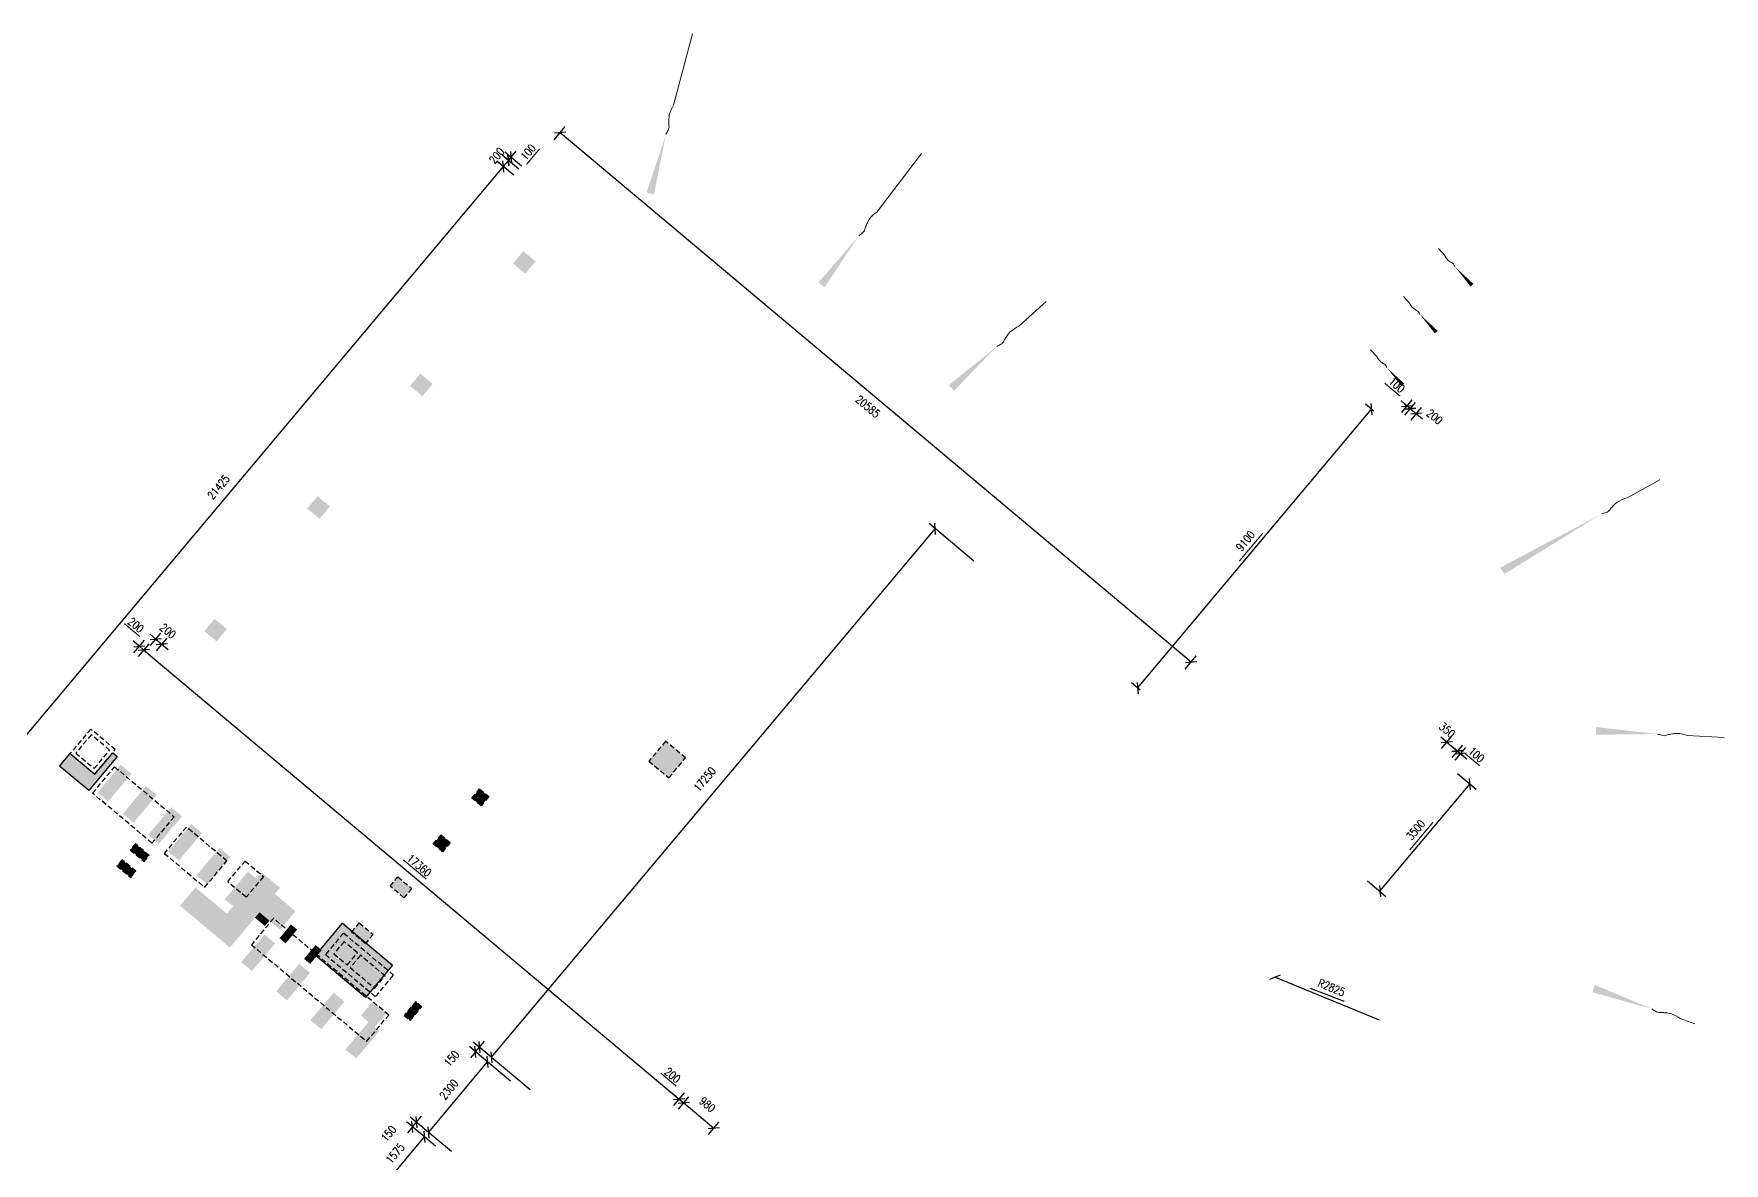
# Model space of a CAD drawing. Header units: millimetres. Extents: x 833220848 to 834439174, y 817676276 to 818025844.
# Drawn here: x 834222681 to 834264922, y 817690634 to 817718868 of the extents above; entities that cross this region are included whole.
import ezdxf

# ---------------------------------------------------------------- set-up
doc = ezdxf.new("R2010")
doc.units = ezdxf.units.MM
doc.header["$LTSCALE"] = 1000
doc.header["$MEASUREMENT"] = 0
doc.linetypes.add('HIDDEN2', pattern=[0.1875, 0.125, -0.0625])
doc.layers.add('01_Base_Plan', color=5, linetype='Continuous', lineweight=5)
doc.layers.add('VPA031_Dimension RF', color=6, linetype='Continuous', lineweight=13)
for name, color, linetype in [('3B52X-MAGP-P-L000$0$VPA240_road curb', 1, 'Continuous'), ('3B52X_GBP_amendmentC', 150, 'Continuous'), ('_BD Amendment C Changes', 10, 'Continuous'), ('MGD064_C051', 51, 'Continuous'), ('MGD064_C200', 200, 'Continuous'), ('VPA064_C103', 103, 'HIDDEN2')]:
    doc.layers.add(name, color=color, linetype=linetype)
doc.styles.add('RLP-SIMPLEX', font='SIMPLEX.shx', dxfattribs={"width": 0.8})
doc.dimstyles.new('VP-SIMPLEX_D200', dxfattribs={"dimscale": 200, "dimtxt": 1, "dimasz": 1, "dimexe": 1, "dimexo": 1, "dimgap": 1, "dimtad": 1, "dimdec": 1, "dimdsep": 46, "dimtxsty": 'RLP-SIMPLEX', "dimblk": 'OBLIQUE', "dimcen": 1, "dimclrd": 1, "dimclre": 1, "dimclrt": 256, "dimadec": 1, "dimazin": 2, "dimtfac": 1, "dimtdec": 1, "dimtix": 1, "dimtmove": 2, "dimatfit": 1, "dimfxl": 0, "dimtolj": 1, "dimtzin": 0, "dimarcsym": 0})

# ---------------------------------------------------------------- blocks, each defined once
blk = doc.blocks.new('_Oblique')
at = {"color": 0, "linetype": 'ByBlock', "lineweight": -2}
blk.add_line((-0.5, -0.5), (0.5, 0.5), dxfattribs=at)
blk = doc.blocks.new('*D112')
at = {"layer": 'VPA031_Dimension RF', "color": 1, "lineweight": -2}
for p, q in [((834234413, 817715552), (834220641, 817699139)), ((834234676, 817715331), (834234260, 817715680)), ((834220904, 817698918), (834220488, 817699268))]:
    blk.add_line(p, q, dxfattribs=at)
at = {"layer": 'VPA031_Dimension RF', "color": 1, "lineweight": -2, "xscale": 200, "yscale": 200, "zscale": 200}
for p, rotation in [((834234413, 817715552), 50.00000000170438), ((834220641, 817699139), 230.0000000017044)]:
    blk.add_blockref('_Oblique', p, dxfattribs=dict(at, rotation=rotation))
at = {"layer": 'VPA031_Dimension RF', "color": 6, "insert": (834227297, 817707538), "char_height": 200, "attachment_point": 5, "rotation": 50, "style": 'RLP-SIMPLEX'}
blk.add_mtext('\\A1;21425', dxfattribs=at)
blk = doc.blocks.new('*D113')
at = {"layer": 'VPA031_Dimension RF', "color": 1, "lineweight": -2}
for p, q in [((834234676, 817715331), (834234260, 817715680)), ((834234413, 817715552), (834234284, 817715399)), ((834234804, 817715484), (834234388, 817715833)), ((834234541, 817715705), (834234413, 817715552)), ((834234541, 817715705), (834234670, 817715858))]:
    blk.add_line(p, q, dxfattribs=at)
at = {"layer": 'VPA031_Dimension RF', "color": 1, "lineweight": -2, "xscale": 200, "yscale": 200, "zscale": 200}
for p, rotation in [((834234413, 817715552), 50.00000000646502), ((834234541, 817715705), 230.000000006465)]:
    blk.add_blockref('_Oblique', p, dxfattribs=dict(at, rotation=rotation))
at = {"layer": 'VPA031_Dimension RF', "color": 6, "insert": (834234247, 817715821), "char_height": 200, "attachment_point": 5, "rotation": 50, "style": 'RLP-SIMPLEX'}
blk.add_mtext('\\A1;200', dxfattribs=at)
blk = doc.blocks.new('*D114')
at = {"layer": 'VPA031_Dimension RF', "color": 1, "lineweight": -2}
for p, q in [((834234606, 817715782), (834234734, 817715935)), ((834234804, 817715484), (834234388, 817715833)), ((834234541, 817715705), (834234413, 817715552)), ((834234869, 817715561), (834234452, 817715910)), ((834234606, 817715782), (834234541, 817715705))]:
    blk.add_line(p, q, dxfattribs=at)
at = {"layer": 'VPA031_Dimension RF', "color": 1, "lineweight": -2, "xscale": 200, "yscale": 200, "zscale": 200}
for p, rotation in [((834234606, 817715782), 230.0000000247964), ((834234541, 817715705), 50.00000002479636)]:
    blk.add_blockref('_Oblique', p, dxfattribs=dict(at, rotation=rotation))
at = {"layer": 'VPA031_Dimension RF', "color": 6, "insert": (834235033, 817715910), "char_height": 200, "attachment_point": 5, "rotation": 50, "style": 'RLP-SIMPLEX'}
blk.add_mtext('\\A1;100', dxfattribs=at)
blk = doc.blocks.new('*D132')
at = {"layer": 'VPA031_Dimension RF', "color": 1, "lineweight": -2}
for p, q in [((834231434, 817690083), (834232446, 817691290)), ((834232716, 817691063), (834232293, 817691418)), ((834231704, 817689857), (834231281, 817690212))]:
    blk.add_line(p, q, dxfattribs=at)
at = {"layer": 'VPA031_Dimension RF', "color": 1, "lineweight": -2, "xscale": 200, "yscale": 200, "zscale": 200}
for p, rotation in [((834232446, 817691290), 50.00000045153697), ((834231434, 817690083), 230.000000451537)]:
    blk.add_blockref('_Oblique', p, dxfattribs=dict(at, rotation=rotation))
at = {"layer": 'VPA031_Dimension RF', "color": 6, "insert": (834231710, 817690879), "char_height": 200, "attachment_point": 5, "rotation": 50, "style": 'RLP-SIMPLEX'}
blk.add_mtext('\\A1;1575', dxfattribs=at)
blk = doc.blocks.new('*D133')
at = {"layer": 'VPA031_Dimension RF', "color": 1, "lineweight": -2}
for p, q in [((834232543, 817691404), (834234021, 817693166)), ((834234595, 817692685), (834233868, 817693295)), ((834233116, 817690923), (834232389, 817691533))]:
    blk.add_line(p, q, dxfattribs=at)
at = {"layer": 'VPA031_Dimension RF', "color": 1, "lineweight": -2, "xscale": 200, "yscale": 200, "zscale": 200}
for p, rotation in [((834234021, 817693166), 50.00000012837699), ((834232543, 817691404), 230.000000128377)]:
    blk.add_blockref('_Oblique', p, dxfattribs=dict(at, rotation=rotation))
at = {"layer": 'VPA031_Dimension RF', "color": 6, "insert": (834233052, 817692478), "char_height": 200, "attachment_point": 5, "rotation": 50, "style": 'RLP-SIMPLEX'}
blk.add_mtext('\\A1;2300', dxfattribs=at)
blk = doc.blocks.new('*D194')
at = {"layer": 'VPA031_Dimension RF', "color": 1, "lineweight": -2}
for p, q in [((834225299, 817703300), (834225562, 817703613)), ((834225433, 817703460), (834238808, 817692237)), ((834238674, 817692077), (834238937, 817692390))]:
    blk.add_line(p, q, dxfattribs=at)
at = {"layer": 'VPA031_Dimension RF', "color": 1, "lineweight": -2, "xscale": 200, "yscale": 200, "zscale": 200}
for p, rotation in [((834225433, 817703460), 139.9999919208036), ((834238808, 817692237), 319.9999919208036)]:
    blk.add_blockref('_Oblique', p, dxfattribs=dict(at, rotation=rotation))
at = {"layer": 'VPA031_Dimension RF', "color": 6, "insert": (834232313, 817698078), "char_height": 200, "attachment_point": 5, "rotation": 320, "style": 'RLP-SIMPLEX'}
blk.add_mtext('\\A1;17360', dxfattribs=at)
blk = doc.blocks.new('*D195')
at = {"layer": 'VPA031_Dimension RF', "color": 1, "lineweight": -2}
for p, q in [((834238808, 817692237), (834238655, 817692366)), ((834238674, 817692077), (834238937, 817692390)), ((834238789, 817691981), (834239052, 817692294)), ((834238808, 817692237), (834238923, 817692141)), ((834238923, 817692141), (834239076, 817692012))]:
    blk.add_line(p, q, dxfattribs=at)
at = {"layer": 'VPA031_Dimension RF', "color": 1, "lineweight": -2, "xscale": 200, "yscale": 200, "zscale": 200}
for p, rotation in [((834238808, 817692237), 319.9990598869413), ((834238923, 817692141), 139.9990598869413)]:
    blk.add_blockref('_Oblique', p, dxfattribs=dict(at, rotation=rotation))
at = {"layer": 'VPA031_Dimension RF', "color": 6, "insert": (834238641, 817692834), "char_height": 200, "attachment_point": 5, "rotation": 319.9991, "style": 'RLP-SIMPLEX'}
blk.add_mtext('\\A1;200', dxfattribs=at)
blk = doc.blocks.new('*D196')
at = {"layer": 'VPA031_Dimension RF', "color": 1, "lineweight": -2}
for p, q in [((834238789, 817691981), (834239052, 817692294)), ((834238923, 817692141), (834239674, 817691511)), ((834239540, 817691351), (834239802, 817691664))]:
    blk.add_line(p, q, dxfattribs=at)
at = {"layer": 'VPA031_Dimension RF', "color": 1, "lineweight": -2, "xscale": 200, "yscale": 200, "zscale": 200}
for p, rotation in [((834238923, 817692141), 139.9998561342766), ((834239674, 817691511), 319.9998561342766)]:
    blk.add_blockref('_Oblique', p, dxfattribs=dict(at, rotation=rotation))
at = {"layer": 'VPA031_Dimension RF', "color": 6, "insert": (834239513, 817692102), "char_height": 200, "attachment_point": 5, "rotation": 319.9999, "style": 'RLP-SIMPLEX'}
blk.add_mtext('\\A1;980', dxfattribs=at)
blk = doc.blocks.new('*D197')
at = {"layer": 'VPA031_Dimension RF', "color": 1, "lineweight": -2}
for p, q in [((834234117, 817693281), (834245205, 817706496)), ((834246174, 817705683), (834245052, 817706624)), ((834235086, 817692468), (834233964, 817693410))]:
    blk.add_line(p, q, dxfattribs=at)
at = {"layer": 'VPA031_Dimension RF', "color": 1, "lineweight": -2, "xscale": 200, "yscale": 200, "zscale": 200}
for p, rotation in [((834245205, 817706496), 49.99999999655325), ((834234117, 817693281), 229.9999999965532)]:
    blk.add_blockref('_Oblique', p, dxfattribs=dict(at, rotation=rotation))
at = {"layer": 'VPA031_Dimension RF', "color": 6, "insert": (834239445, 817700233), "char_height": 200, "attachment_point": 5, "rotation": 50, "style": 'RLP-SIMPLEX'}
blk.add_mtext('\\A1;17250', dxfattribs=at)
blk = doc.blocks.new('*D228')
at = {"layer": 'VPA031_Dimension RF', "color": 1, "lineweight": -2}
for p, q in [((834225729, 817703735), (834225576, 817703864)), ((834225595, 817703576), (834225858, 817703888)), ((834225729, 817703735), (834225882, 817703607)), ((834225748, 817703447), (834226011, 817703760)), ((834225882, 817703607), (834226036, 817703478))]:
    blk.add_line(p, q, dxfattribs=at)
at = {"layer": 'VPA031_Dimension RF', "color": 1, "lineweight": -2, "xscale": 200, "yscale": 200, "zscale": 200}
for p, rotation in [((834225729, 817703735), 319.9992949477232), ((834225882, 817703607), 139.9992949477232)]:
    blk.add_blockref('_Oblique', p, dxfattribs=dict(at, rotation=rotation))
at = {"layer": 'VPA031_Dimension RF', "color": 6, "insert": (834226031, 817703939), "char_height": 200, "attachment_point": 5, "rotation": 319.9993, "style": 'RLP-SIMPLEX'}
blk.add_mtext('\\A1;200', dxfattribs=at)
blk = doc.blocks.new('*D229')
at = {"layer": 'VPA031_Dimension RF', "color": 1, "lineweight": -2}
for p, q in [((834225318, 817703557), (834225165, 817703685)), ((834225184, 817703397), (834225447, 817703710)), ((834225299, 817703301), (834225562, 817703614)), ((834225318, 817703557), (834225433, 817703460)), ((834225433, 817703460), (834225587, 817703332))]:
    blk.add_line(p, q, dxfattribs=at)
at = {"layer": 'VPA031_Dimension RF', "color": 1, "lineweight": -2, "xscale": 200, "yscale": 200, "zscale": 200}
for p, rotation in [((834225318, 817703557), 319.9990598838507), ((834225433, 817703460), 139.9990598838507)]:
    blk.add_blockref('_Oblique', p, dxfattribs=dict(at, rotation=rotation))
at = {"layer": 'VPA031_Dimension RF', "color": 6, "insert": (834225231, 817704087), "char_height": 200, "attachment_point": 5, "rotation": 319.9991, "style": 'RLP-SIMPLEX'}
blk.add_mtext('\\A1;200', dxfattribs=at)
blk = doc.blocks.new('*D232')
at = {"layer": 'VPA031_Dimension RF', "color": 1, "lineweight": -2}
for p, q in [((834257992, 817701160), (834257838, 817701288)), ((834257858, 817701000), (834258120, 817701313)), ((834257992, 817701160), (834258260, 817700935)), ((834258126, 817700775), (834258388, 817701088)), ((834258260, 817700935), (834258413, 817700806))]:
    blk.add_line(p, q, dxfattribs=at)
at = {"layer": 'VPA031_Dimension RF', "color": 1, "lineweight": -2, "xscale": 200, "yscale": 200, "zscale": 200}
for p, rotation in [((834257992, 817701160), 319.9999832424476), ((834258260, 817700935), 139.9999832424476)]:
    blk.add_blockref('_Oblique', p, dxfattribs=dict(at, rotation=rotation))
at = {"layer": 'VPA031_Dimension RF', "color": 6, "insert": (834258000, 817701462), "char_height": 200, "attachment_point": 5, "rotation": 320, "style": 'RLP-SIMPLEX'}
blk.add_mtext('\\A1;350', dxfattribs=at)
blk = doc.blocks.new('*D233')
at = {"layer": 'VPA031_Dimension RF', "color": 1, "lineweight": -2}
for p, q in [((834258260, 817700935), (834258106, 817701063)), ((834258126, 817700775), (834258388, 817701088)), ((834258202, 817700711), (834258465, 817701024)), ((834258336, 817700870), (834258260, 817700935)), ((834258336, 817700870), (834258489, 817700742))]:
    blk.add_line(p, q, dxfattribs=at)
at = {"layer": 'VPA031_Dimension RF', "color": 1, "lineweight": -2, "xscale": 200, "yscale": 200, "zscale": 200}
for p, rotation in [((834258260, 817700935), 319.9999633003711), ((834258336, 817700870), 139.9999633003711)]:
    blk.add_blockref('_Oblique', p, dxfattribs=dict(at, rotation=rotation))
at = {"layer": 'VPA031_Dimension RF', "color": 6, "insert": (834258732, 817700845), "char_height": 200, "attachment_point": 5, "rotation": 320, "style": 'RLP-SIMPLEX'}
blk.add_mtext('\\A1;100', dxfattribs=at)
blk = doc.blocks.new('*D234')
at = {"layer": 'VPA031_Dimension RF', "color": 1, "lineweight": -2}
for p, q in [((834257078, 817709498), (834256924, 817709626)), ((834256944, 817709338), (834257206, 817709651)), ((834257078, 817709498), (834257231, 817709369)), ((834257097, 817709210), (834257359, 817709523)), ((834257231, 817709369), (834257384, 817709241))]:
    blk.add_line(p, q, dxfattribs=at)
at = {"layer": 'VPA031_Dimension RF', "color": 1, "lineweight": -2, "xscale": 200, "yscale": 200, "zscale": 200}
for p, rotation in [((834257078, 817709498), 319.9999697741575), ((834257231, 817709369), 139.9999697741575)]:
    blk.add_blockref('_Oblique', p, dxfattribs=dict(at, rotation=rotation))
at = {"layer": 'VPA031_Dimension RF', "color": 6, "insert": (834257686, 817709295), "char_height": 200, "attachment_point": 5, "rotation": 320, "style": 'RLP-SIMPLEX'}
blk.add_mtext('\\A1;200', dxfattribs=at)
blk = doc.blocks.new('*D235')
at = {"layer": 'VPA031_Dimension RF', "color": 1, "lineweight": -2}
for p, q in [((834257001, 817709562), (834256848, 817709691)), ((834256867, 817709403), (834257129, 817709715)), ((834256944, 817709338), (834257206, 817709651)), ((834257077, 817709498), (834257001, 817709562)), ((834257077, 817709498), (834257231, 817709369))]:
    blk.add_line(p, q, dxfattribs=at)
at = {"layer": 'VPA031_Dimension RF', "color": 1, "lineweight": -2, "xscale": 200, "yscale": 200, "zscale": 200}
for p, rotation in [((834257001, 817709562), 319.9999633073025), ((834257077, 817709498), 139.9999633073025)]:
    blk.add_blockref('_Oblique', p, dxfattribs=dict(at, rotation=rotation))
at = {"layer": 'VPA031_Dimension RF', "color": 6, "insert": (834256741, 817710087), "char_height": 200, "attachment_point": 5, "rotation": 320, "style": 'RLP-SIMPLEX'}
blk.add_mtext('\\A1;100', dxfattribs=at)
blk = doc.blocks.new('*D236')
at = {"layer": 'VPA031_Dimension RF', "color": 1, "lineweight": -2}
for p, q in [((834256167, 817709438), (834255959, 817709612)), ((834250263, 817702513), (834256112, 817709484)), ((834250325, 817702461), (834250110, 817702641))]:
    blk.add_line(p, q, dxfattribs=at)
at = {"layer": 'VPA031_Dimension RF', "color": 1, "lineweight": -2, "xscale": 200, "yscale": 200, "zscale": 200}
for p, rotation in [((834256112, 817709484), 50.00000000683747), ((834250263, 817702513), 230.0000000068375)]:
    blk.add_blockref('_Oblique', p, dxfattribs=dict(at, rotation=rotation))
at = {"layer": 'VPA031_Dimension RF', "color": 6, "insert": (834252958, 817706191), "char_height": 200, "attachment_point": 5, "rotation": 50, "style": 'RLP-SIMPLEX'}
blk.add_mtext('\\A1;9100', dxfattribs=at)
blk = doc.blocks.new('*D237')
at = {"layer": 'VPA031_Dimension RF', "color": 1, "lineweight": -2}
for p, q in [((834258259, 817700373), (834258721, 817699985)), ((834256318, 817697432), (834258568, 817700113)), ((834256009, 817697692), (834256471, 817697304))]:
    blk.add_line(p, q, dxfattribs=at)
at = {"layer": 'VPA031_Dimension RF', "color": 1, "lineweight": -2, "xscale": 200, "yscale": 200, "zscale": 200}
for p, rotation in [((834258568, 817700113), 50.00000000683747), ((834256318, 817697432), 230.0000000068375)]:
    blk.add_blockref('_Oblique', p, dxfattribs=dict(at, rotation=rotation))
at = {"layer": 'VPA031_Dimension RF', "color": 6, "insert": (834257213, 817698966), "char_height": 200, "attachment_point": 5, "rotation": 50, "style": 'RLP-SIMPLEX'}
blk.add_mtext('\\A1;3500', dxfattribs=at)
blk = doc.blocks.new('*D243')
at = {"layer": 'VPA031_Dimension RF', "color": 1, "lineweight": -2}
for p, q in [((834235682, 817716218), (834235960, 817716550)), ((834235831, 817716397), (834251602, 817703164)), ((834251452, 817702985), (834251731, 817703317))]:
    blk.add_line(p, q, dxfattribs=at)
at = {"layer": 'VPA031_Dimension RF', "color": 1, "lineweight": -2, "xscale": 200, "yscale": 200, "zscale": 200}
for p, rotation in [((834235831, 817716397), 140.0000000068375), ((834251602, 817703164), 320.0000000068375)]:
    blk.add_blockref('_Oblique', p, dxfattribs=dict(at, rotation=rotation))
at = {"layer": 'VPA031_Dimension RF', "color": 6, "insert": (834243524, 817709551), "char_height": 200, "attachment_point": 5, "rotation": 320, "style": 'RLP-SIMPLEX'}
blk.add_mtext('\\A1;20585', dxfattribs=at)
blk = doc.blocks.new('*D293')
at = {"layer": 'VPA031_Dimension RF', "color": 1, "lineweight": -2}
blk.add_line((834256305, 817694214), (834253692, 817695281), dxfattribs=at)
at = {"layer": 'VPA031_Dimension RF', "color": 1, "lineweight": -2, "xscale": 200, "yscale": 200, "zscale": 200, "rotation": 157.7895395633886}
blk.add_blockref('_Oblique', (834253692, 817695281), dxfattribs=at)
at = {"layer": 'VPA031_Dimension RF', "color": 6, "insert": (834255112, 817695025), "char_height": 200, "attachment_point": 5, "rotation": 337.7895, "style": 'RLP-SIMPLEX'}
blk.add_mtext('\\A1;R2825', dxfattribs=at)
blk = doc.blocks.new('*D299')
at = {"layer": 'VPA031_Dimension RF', "color": 1, "lineweight": -2}
for p, q in [((834233878, 817693286), (834233565, 817693549)), ((834233974, 817693401), (834233661, 817693664)), ((834233718, 817693421), (834233815, 817693535)), ((834233815, 817693535), (834233943, 817693689)), ((834233718, 817693421), (834233590, 817693267))]:
    blk.add_line(p, q, dxfattribs=at)
at = {"layer": 'VPA031_Dimension RF', "color": 1, "lineweight": -2, "xscale": 200, "yscale": 200, "zscale": 200}
for p, rotation in [((834233718, 817693421), 49.9990598869413), ((834233815, 817693535), 229.9990598869413)]:
    blk.add_blockref('_Oblique', p, dxfattribs=dict(at, rotation=rotation))
at = {"layer": 'VPA031_Dimension RF', "color": 6, "insert": (834233121, 817693253), "char_height": 200, "attachment_point": 5, "rotation": 49.9991, "style": 'RLP-SIMPLEX'}
blk.add_mtext('\\A1;150', dxfattribs=at)
blk = doc.blocks.new('*D300')
at = {"layer": 'VPA031_Dimension RF', "color": 1, "lineweight": -2}
for p, q in [((834232303, 817691410), (834231990, 817691672)), ((834232143, 817691544), (834232015, 817691391)), ((834232399, 817691525), (834232086, 817691787)), ((834232143, 817691544), (834232240, 817691659)), ((834232240, 817691659), (834232368, 817691812))]:
    blk.add_line(p, q, dxfattribs=at)
at = {"layer": 'VPA031_Dimension RF', "color": 1, "lineweight": -2, "xscale": 200, "yscale": 200, "zscale": 200}
for p, rotation in [((834232143, 817691544), 49.9990598869413), ((834232240, 817691659), 229.9990598869413)]:
    blk.add_blockref('_Oblique', p, dxfattribs=dict(at, rotation=rotation))
at = {"layer": 'VPA031_Dimension RF', "color": 6, "insert": (834231546, 817691377), "char_height": 200, "attachment_point": 5, "rotation": 49.9991, "style": 'RLP-SIMPLEX'}
blk.add_mtext('\\A1;150', dxfattribs=at)

msp = doc.modelspace()

# ---------------------------------------------------------------- hatches: boundary and pattern name
at = {"layer": 'MGD064_C051'}
msp.add_hatch(color=256, dxfattribs=at).paths.add_polyline_path([(834230395.54, 817696632.74), (834229720.61, 817695828.4), (834230973.09, 817694777.44), (834231648.02, 817695581.78)])
at = {"layer": 'MGD064_C200', "ltscale": 500}
h = msp.add_hatch(color=256, dxfattribs=at)
h.dxf.hatch_style = 1
h.paths.add_polyline_path([(834223590.01, 817700874.68), (834223326.47, 817700560.6), (834224054.21, 817699949.95), (834224767.7, 817700800.26), (834224652.8, 817700896.68), (834224202.85, 817700360.45)])
h = msp.add_hatch(color=256, dxfattribs=at)
h.dxf.hatch_style = 1
h.paths.add_polyline_path([(834228705.3, 817697365.68), (834228833.86, 817697518.89), (834228374.24, 817697904.56), (834227506.47, 817696870.4), (834226721.28, 817697529.26), (834226335.6, 817697069.63), (834227580.43, 817696025.1), (834228319.63, 817696906.05), (834228836.71, 817696472.17), (834229222.38, 817696931.8)])
at = {"layer": 'VPA064_C103'}
h = msp.add_hatch(color=256, dxfattribs=at)
h.dxf.hatch_style = 1
h.paths.add_polyline_path([(834234912.99, 817713434.93), (834235219.41, 817713177.81), (834234962.28, 817712871.4), (834234655.87, 817713128.52)])
h = msp.add_hatch(color=256, dxfattribs=at)
h.dxf.hatch_style = 1
h.paths.add_polyline_path([(834232341.76, 817710370.83), (834232648.17, 817710113.7), (834232391.05, 817709807.29), (834232084.64, 817710064.41)])
h = msp.add_hatch(color=256, dxfattribs=at)
h.dxf.hatch_style = 1
h.paths.add_polyline_path([(834229770.54, 817707306.73), (834230076.95, 817707049.6), (834229819.82, 817706743.19), (834229513.41, 817707000.32)])
h = msp.add_hatch(color=256, dxfattribs=at)
h.dxf.hatch_style = 1
h.paths.add_polyline_path([(834227199.3, 817704242.62), (834227505.71, 817703985.5), (834227248.59, 817703679.09), (834226942.18, 817703936.21)])
h = msp.add_hatch(color=256, dxfattribs=at)
h.dxf.hatch_style = 1
h.paths.add_polyline_path([(834238469.03, 817701182.69), (834238051.21, 817700684.76), (834238549.14, 817700266.95), (834238966.96, 817700764.88)])
h = msp.add_hatch(color=256, dxfattribs=at)
h.dxf.hatch_style = 1
h.paths.add_polyline_path([(834224852.72, 817700591.86), (834224274.21, 817699902.42), (834224542.32, 817699677.44), (834225120.83, 817700366.88)])
h = msp.add_hatch(color=256, dxfattribs=at)
h.dxf.hatch_style = 1
h.paths.add_polyline_path([(834225484.7, 817700061.56), (834224906.2, 817699372.12), (834225174.31, 817699147.14), (834225752.82, 817699836.58)])
h = msp.add_hatch(color=256, dxfattribs=at)
h.dxf.hatch_style = 1
h.paths.add_polyline_path([(834233628.22, 817699761.89), (834233821.06, 817699991.71), (834234050.87, 817699798.87), (834233858.04, 817699569.06)])
h = msp.add_hatch(color=256, dxfattribs=at)
h.dxf.hatch_style = 1
h.paths.add_polyline_path([(834226116.69, 817699531.26), (834225538.18, 817698841.82), (834225806.3, 817698616.84), (834226384.81, 817699306.28)])
h = msp.add_hatch(color=256, dxfattribs=at)
h.dxf.hatch_style = 1
h.paths.add_polyline_path([(834226614.62, 817699113.45), (834226036.11, 817698424.01), (834226304.23, 817698199.03), (834226882.74, 817698888.47)])
h = msp.add_hatch(color=256, dxfattribs=at)
h.dxf.hatch_style = 1
h.paths.add_polyline_path([(834225091.97, 817698465.62), (834225436.69, 817698176.37), (834225565.25, 817698329.57), (834225220.53, 817698618.83)])
h = msp.add_hatch(color=256, dxfattribs=at)
h.dxf.hatch_style = 1
h.paths.add_polyline_path([(834232664.04, 817698612.83), (834232856.88, 817698842.64), (834233086.69, 817698649.81), (834232893.86, 817698419.99)])
h = msp.add_hatch(color=256, dxfattribs=at)
h.dxf.hatch_style = 1
h.paths.add_polyline_path([(834224757.72, 817698067.28), (834225102.44, 817697778.02), (834225231, 817697931.23), (834224886.28, 817698220.49)])
h = msp.add_hatch(color=256, dxfattribs=at)
h.dxf.hatch_style = 1
h.paths.add_polyline_path([(834227323.21, 817698518.87), (834226744.7, 817697829.43), (834227012.82, 817697604.45), (834227591.33, 817698293.89)])
h = msp.add_hatch(color=256, dxfattribs=at)
h.dxf.hatch_style = 1
h.paths.add_polyline_path([(834228031.8, 817697924.29), (834227453.29, 817697234.85), (834227721.41, 817697009.87), (834228299.92, 817697699.31)])
h = msp.add_hatch(color=256, dxfattribs=at)
h.dxf.hatch_style = 1
h.paths.add_polyline_path([(834231777.79, 817697789.99), (834232122.51, 817697500.74), (834231929.67, 817697270.93), (834231584.95, 817697560.18)])
h = msp.add_hatch(color=256, dxfattribs=at)
h.dxf.hatch_style = 1
h.paths.add_polyline_path([(834228319.63, 817696906.05), (834228207.14, 817696772), (834228456.11, 817696563.09), (834228568.6, 817696697.15)])
h = msp.add_hatch(color=256, dxfattribs=at)
h.dxf.hatch_style = 1
h.paths.add_polyline_path([(834229109.23, 817696602.49), (834229262.44, 817696473.93), (834228973.19, 817696129.21), (834228819.98, 817696257.77)])
h = msp.add_hatch(color=256, dxfattribs=at)
h.dxf.hatch_style = 1
h.paths.add_polyline_path([(834230813.61, 817696640.93), (834231158.33, 817696351.67), (834230965.49, 817696121.86), (834230620.77, 817696411.11)])
h = msp.add_hatch(color=256, dxfattribs=at)
h.dxf.hatch_style = 1
h.paths.add_polyline_path([(834228443.29, 817696351.92), (834227864.78, 817695662.48), (834228132.9, 817695437.51), (834228711.41, 817696126.95)])
h = msp.add_hatch(color=256, dxfattribs=at)
h.dxf.hatch_style = 1
h.paths.add_polyline_path([(834229722.07, 817696088.25), (834229875.28, 817695959.7), (834229586.02, 817695614.98), (834229432.82, 817695743.54)])
h = msp.add_hatch(color=256, dxfattribs=at)
h.dxf.hatch_style = 1
h.paths.add_polyline_path([(834229316.58, 817695619.15), (834228738.07, 817694929.71), (834229006.19, 817694704.73), (834229584.7, 817695394.17)])
h = msp.add_hatch(color=256, dxfattribs=at)
h.dxf.hatch_style = 1
h.paths.add_polyline_path([(834230174.55, 817694899.22), (834229596.04, 817694209.78), (834229864.16, 817693984.81), (834230442.67, 817694674.25)])
h = msp.add_hatch(color=256, dxfattribs=at)
h.dxf.hatch_style = 1
h.paths.add_polyline_path([(834231145.59, 817694671.86), (834230856.33, 817694327.14), (834231201.05, 817694037.89), (834231490.31, 817694382.61)])
h = msp.add_hatch(color=256, dxfattribs=at)
h.dxf.hatch_style = 1
h.paths.add_polyline_path([(834232224.2, 817694675.2), (834231934.95, 817694330.48), (834232088.16, 817694201.92), (834232377.41, 817694546.64)])
h = msp.add_hatch(color=256, dxfattribs=at)
h.dxf.hatch_style = 1
h.paths.add_polyline_path([(834231047.84, 817694166.45), (834230469.33, 817693477.01), (834230737.45, 817693252.03), (834231315.96, 817693941.47)])

# ---------------------------------------------------------------- linework, layer by layer
at = {"layer": '01_Base_Plan'}
for p, q in [((834238668.82, 817717083.27), (834239139.34, 817718868.47)), ((834243749.27, 817714410.92), (834244867.63, 817715879.8)), ((834257937.6, 817713328.03), (834257781.75, 817713498.22)), ((834247295.96, 817711555.79), (834247976.71, 817712179.21)), ((834257065.36, 817712129.51), (834256909.51, 817712299.7)), ((834256241.44, 817710801.36), (834256085.58, 817710971.55)), ((834262494.16, 817707266.7), (834263317.88, 817707716.24)), ((834264000.27, 817701325.3), (834264922.17, 817701278.63)), ((834263817.87, 817694248.57), (834264185.41, 817694121.07))]:
    msp.add_line(p, q, dxfattribs=at)
at = {"layer": '01_Base_Plan', "flags": 128}
for points in [[(834238478.04, 817716358.9), (834238491.61, 817716384.38), (834238504.2, 817716410.09), (834238517.76, 817716435.57), (834238531.32, 817716461.05), (834238544.88, 817716486.53), (834238553.59, 817716513.21), (834238555.51, 817716541.59), (834238553.54, 817716570.94), (834238550.85, 817716601.49), (834238548.89, 817716630.84), (834238549.83, 817716659.46), (834238550.78, 817716688.08), (834238551.73, 817716716.7), (834238552.67, 817716745.32), (834238553.86, 817716774.91), (834238561.81, 817716839.91), (834238581.65, 817716907.11), (834238608.27, 817716972.62), (834238637.81, 817717033.28), (834238668.82, 817717083.27)], [(834243295.63, 817713814.84), (834243317.91, 817713833.18), (834243339.39, 817713852.12), (834243361.68, 817713870.46), (834243383.96, 817713888.8), (834243406.25, 817713907.14), (834243424.51, 817713928.46), (834243437.15, 817713953.94), (834243446.57, 817713981.8), (834243455.79, 817714011.06), (834243465.21, 817714038.92), (834243477.05, 817714064.99), (834243488.89, 817714091.07), (834243500.72, 817714117.14), (834243512.56, 817714143.22), (834243524.99, 817714170.1), (834243557.23, 817714227.1), (834243601.29, 817714281.58), (834243650.97, 817714331.89), (834243701.49, 817714376.61), (834243749.27, 817714410.92)], [(834258190.61, 817713051.87), (834258183.56, 817713064.47), (834258176.15, 817713076.72), (834258169.11, 817713089.31), (834258162.06, 817713101.91), (834258155.02, 817713114.5), (834258146.15, 817713125.38), (834258134.74, 817713133.86), (834258121.87, 817713140.97), (834258108.29, 817713148.11), (834258095.42, 817713155.22), (834258083.64, 817713163.36), (834258071.86, 817713171.5), (834258060.08, 817713179.64), (834258048.3, 817713187.78), (834258036.18, 817713196.28), (834258010.99, 817713217.21), (834257988.1, 817713243.73), (834257967.76, 817713272.64), (834257950.24, 817713301.47), (834257937.6, 817713328.03)], [(834257318.37, 817711853.35), (834257311.32, 817711865.94), (834257303.91, 817711878.19), (834257296.87, 817711890.79), (834257289.82, 817711903.38), (834257282.78, 817711915.98), (834257273.91, 817711926.86), (834257262.5, 817711935.34), (834257249.62, 817711942.45), (834257236.05, 817711949.59), (834257223.17, 817711956.7), (834257211.4, 817711964.84), (834257199.62, 817711972.98), (834257187.84, 817711981.12), (834257176.06, 817711989.26), (834257163.94, 817711997.76), (834257138.75, 817712018.69), (834257115.86, 817712045.2), (834257095.52, 817712074.12), (834257078, 817712102.95), (834257065.36, 817712129.51)], [(834246743.64, 817711049.78), (834246768.83, 817711063.87), (834246793.33, 817711078.69), (834246818.52, 817711092.78), (834246843.71, 817711106.87), (834246868.89, 817711120.96), (834246890.66, 817711138.7), (834246907.62, 817711161.53), (834246921.84, 817711187.27), (834246936.11, 817711214.42), (834246950.34, 817711240.17), (834246966.61, 817711263.72), (834246982.89, 817711287.28), (834246999.17, 817711310.84), (834247015.45, 817711334.4), (834247032.46, 817711358.64), (834247074.32, 817711409.01), (834247127.35, 817711454.8), (834247185.18, 817711495.49), (834247242.84, 817711530.52), (834247295.96, 817711555.79)], [(834256494.44, 817710525.2), (834256487.39, 817710537.79), (834256479.98, 817710550.04), (834256472.94, 817710562.64), (834256465.89, 817710575.23), (834256458.85, 817710587.82), (834256449.98, 817710598.71), (834256438.57, 817710607.19), (834256425.7, 817710614.3), (834256412.12, 817710621.43), (834256399.25, 817710628.54), (834256387.47, 817710636.68), (834256375.69, 817710644.82), (834256363.91, 817710652.96), (834256352.13, 817710661.1), (834256340.01, 817710669.61), (834256314.82, 817710690.54), (834256291.93, 817710717.05), (834256271.59, 817710745.97), (834256254.07, 817710774.8), (834256241.44, 817710801.36)], [(834261861.63, 817706865.44), (834261888.9, 817706874.89), (834261915.63, 817706885.18), (834261942.9, 817706894.64), (834261970.17, 817706904.09), (834261997.44, 817706913.54), (834262021.97, 817706927.18), (834262042.68, 817706946.68), (834262061.2, 817706969.53), (834262080.01, 817706993.76), (834262098.53, 817707016.61), (834262118.69, 817707036.95), (834262138.85, 817707057.28), (834262159.01, 817707077.62), (834262179.17, 817707097.96), (834262200.16, 817707118.84), (834262250.2, 817707161.09), (834262310.45, 817707196.86), (834262374.52, 817707226.77), (834262437.43, 817707251.14), (834262494.16, 817707266.7)], [(834263252.15, 817701363.04), (834263279.87, 817701355), (834263307.63, 817701347.97), (834263335.35, 817701339.94), (834263363.07, 817701331.91), (834263390.8, 817701323.87), (834263418.7, 817701320.84), (834263446.87, 817701324.8), (834263475.18, 817701332.75), (834263504.53, 817701341.67), (834263532.85, 817701349.63), (834263561.05, 817701354.59), (834263589.25, 817701359.55), (834263617.46, 817701364.51), (834263645.66, 817701369.47), (834263674.86, 817701374.39), (834263740.11, 817701379.98), (834263809.95, 817701374.39), (834263879.54, 817701361.8), (834263944.97, 817701345.37), (834264000.27, 817701325.3)], [(834263110.14, 817694493.94), (834263134.51, 817694478.48), (834263159.19, 817694463.97), (834263183.56, 817694448.51), (834263207.93, 817694433.04), (834263232.31, 817694417.58), (834263258.25, 817694406.87), (834263286.4, 817694402.79), (834263315.81, 817694402.52), (834263346.48, 817694402.88), (834263375.89, 817694402.6), (834263404.36, 817694399.48), (834263432.82, 817694396.35), (834263461.29, 817694393.23), (834263489.75, 817694390.11), (834263519.17, 817694386.67), (834263583.38, 817694373.79), (834263648.87, 817694348.9), (834263712.16, 817694317.36), (834263770.39, 817694283.29), (834263817.87, 817694248.57)]]:
    msp.add_lwpolyline(points, dxfattribs=at)
at = {"layer": '01_Base_Plan'}
for points in [[(834238478.04, 817716358.9), (834237992.7, 817714898.92), (834238178.28, 817714849.6)], [(834243295.63, 817713814.84), (834242288.14, 817712652.06), (834242440.68, 817712535.42)], [(834258190.61, 817713051.87), (834258583.19, 817712550.24), (834258654.13, 817712614.93)], [(834257314.84, 817711859.65), (834257690.37, 817711378.02), (834257761.31, 817711442.71)], [(834246743.64, 817711049.78), (834245545.62, 817710084.47), (834245675.01, 817709942.59)], [(834256494.44, 817710525.2), (834256856.97, 817710056.07), (834256927.91, 817710120.76)], [(834261861.63, 817706865.44), (834259326.64, 817705524.96), (834259429.13, 817705362.58)], [(834263252.15, 817701363.04), (834261723.57, 817701537.76), (834261713.46, 817701346)], [(834263110.14, 817694493.94), (834261691.36, 817695089.04), (834261628.04, 817694907.76)]]:
    msp.add_solid(points, dxfattribs=at)
at = {"layer": '3B52X-MAGP-P-L000$0$VPA240_road curb', "color": 150, "linetype": 'HIDDEN2'}
msp.add_lwpolyline([(834230435.6, 817696174.87), (834230178.48, 817695868.45), (834230511.71, 817695588.84), (834230768.83, 817695895.26), (834230435.6, 817696174.87)], dxfattribs=at)
at = {"layer": '3B52X_GBP_amendmentC', "color": 150, "linetype": 'HIDDEN2'}
for points in [[(834224104.24, 817701487.51), (834223590.01, 817700874.68), (834224202.85, 817700360.45), (834224717.08, 817700973.28), (834224104.24, 817701487.51)], [(834224700.83, 817700543.08), (834226186.95, 817699296.07), (834225634.16, 817698637.27), (834224148.03, 817699884.28), (834224700.83, 817700543.08)], [(834226493.37, 817699038.95), (834225940.57, 817698380.16), (834226951.75, 817697531.68), (834227504.55, 817698190.47), (834226493.37, 817699038.95)], [(834227960.48, 817698186.47), (834228420.1, 817697800.8), (834227986.22, 817697283.72), (834227526.6, 817697669.39), (834227960.48, 817698186.47)], [(834228670.65, 817696755.11), (834228117.85, 817696096.31), (834230998.18, 817693679.43), (834231550.97, 817694338.23), (834228670.65, 817696755.11)], [(834230417.11, 817696386.2), (834229967.16, 817695849.97), (834231219.64, 817694799.01), (834231669.59, 817695335.24), (834230417.11, 817696386.2)], [(834230845.43, 817695830.98), (834230588.32, 817695524.56), (834231201.15, 817695010.33), (834231458.27, 817695316.75), (834230845.43, 817695830.98)]]:
    msp.add_lwpolyline(points, dxfattribs=at)
msp.add_lwpolyline([(834224116.57, 817701346.63), (834223730.89, 817700887), (834224190.52, 817700501.33), (834224576.19, 817700960.96)], close=True, dxfattribs=at)
at = {"layer": '_BD Amendment C Changes', "ltscale": 500, "const_width": 30}
for points in [[(834234994.49, 817715603.61), (834235317.38, 817715988.4)], [(834256436.64, 817710134.96), (834256821.44, 817709812.08)], [(834252806.57, 817705687.15), (834253391.4, 817706384.12)], [(834224940.21, 817704125.66), (834225325.01, 817703802.78)], [(834258427.19, 817700893.33), (834258811.99, 817700570.44)], [(834257061.65, 817698461.57), (834257646.48, 817699158.54)], [(834231912.65, 817698218.66), (834232490.03, 817697736.64)], [(834254579.99, 817695006.35), (834255429.38, 817694680.29)], [(834238352.62, 817692881.84), (834238737.42, 817692558.96)]]:
    msp.add_lwpolyline(points, dxfattribs=at)
at = {"layer": 'MGD064_C051'}
msp.add_lwpolyline([(834230395.54, 817696632.74), (834231648.02, 817695581.78), (834230973.09, 817694777.44), (834229720.61, 817695828.4), (834230395.54, 817696632.74)], dxfattribs=at)
at = {"layer": 'MGD064_C200', "ltscale": 500}
msp.add_lwpolyline([(834224652.8, 817700896.68), (834224767.7, 817700800.26), (834224054.21, 817699949.95), (834223326.47, 817700560.6), (834223590.01, 817700874.68), (834224202.85, 817700360.45), (834224652.8, 817700896.68)], dxfattribs=at)
at = {"layer": 'VPA064_C103'}
for points in [[(834238469.03, 817701182.69), (834238051.21, 817700684.76), (834238549.14, 817700266.95), (834238966.96, 817700764.88), (834238469.03, 817701182.69)], [(834233628.22, 817699761.89), (834233821.06, 817699991.71), (834234050.87, 817699798.87), (834233858.04, 817699569.06), (834233628.22, 817699761.89)], [(834225091.97, 817698465.62), (834225436.69, 817698176.37), (834225565.25, 817698329.57), (834225220.53, 817698618.83), (834225091.97, 817698465.62)], [(834232664.04, 817698612.83), (834232856.88, 817698842.64), (834233086.69, 817698649.81), (834232893.86, 817698419.99), (834232664.04, 817698612.83)], [(834224757.72, 817698067.28), (834225102.44, 817697778.02), (834225231, 817697931.23), (834224886.28, 817698220.49), (834224757.72, 817698067.28)], [(834231777.79, 817697789.99), (834232122.51, 817697500.74), (834231929.67, 817697270.93), (834231584.95, 817697560.18), (834231777.79, 817697789.99)], [(834230813.61, 817696640.93), (834231158.33, 817696351.67), (834230965.49, 817696121.86), (834230620.77, 817696411.11), (834230813.61, 817696640.93)], [(834232224.2, 817694675.2), (834231934.95, 817694330.48), (834232088.16, 817694201.92), (834232377.41, 817694546.64), (834232224.2, 817694675.2)]]:
    msp.add_lwpolyline(points, dxfattribs=at)

# ---------------------------------------------------------------- dimensions: what is measured, and where the dimension line sits
at = {"layer": 'VPA031_Dimension RF'}
for base, p1, p2, angle, override, picture, middle in [((834251601.98, 817703163.86), (834235552.95, 817716064.99), (834251323.48, 817702831.95), 140, {"dimrnd": 5, "dimclrt": 6}, '*D243', (834243523.89, 817709550.57)), ((834256112.35, 817709483.9), (834250477.83, 817702332.61), (834256320.54, 817709309.2), 50, {"dimclrt": 6}, '*D236', (834252957.85, 817706191.23)), ((834258567.62, 817700113.39), (834255855.59, 817697820.14), (834258105.34, 817700501.29), 50, {"dimrnd": 5, "dimclrt": 6}, '*D237', (834257212.93, 817698965.65))]:
    dim = msp.add_linear_dim(base=base, p1=p1, p2=p2, angle=angle, dimstyle='VP-SIMPLEX_D200', override=override, dxfattribs=at)
    dim.commit()
    dim.dimension.update_dxf_attribs({"geometry": picture, "text_midpoint": middle})
for p1, p2, distance, picture, middle in [((834234957.68, 817715355.57), (834234829.12, 817715202.36), -543.5, '*D113', (834234247.24, 817715821.15)), ((834234829.12, 817715202.36), (834221057.39, 817698789.85), -543.5, '*D112', (834227297.1, 817707538.3)), ((834233269.65, 817690794.38), (834234748.06, 817692556.28), 949.14, '*D133', (834233051.96, 817692478.26)), ((834231856.78, 817689728.09), (834232869.17, 817690934.61), 552.21, '*D132', (834231710.14, 817690879.14))]:
    dim = msp.add_aligned_dim(p1=p1, p2=p2, distance=distance, dimstyle='VP-SIMPLEX_D200', override={"dimclrt": 6}, dxfattribs=at)
    dim.commit()
    dim.dimension.update_dxf_attribs({"geometry": picture, "text_midpoint": middle})
for base, p1, p2, angle, override, picture, middle in [((834234541.33, 817715704.92), (834235021.95, 817715432.17), (834234957.68, 817715355.57), 230, {"dimclrt": 6}, '*D114', (834235032.72, 817715910.11)), ((834257000.9, 817709562.18), (834256815.01, 817709185.08), (834256738.4, 817709249.36), 139.999963, {"dimclrt": 6}, '*D235', (834256741.07, 817710086.99)), ((834257230.72, 817709369.34), (834256815.02, 817709185.07), (834256968.23, 817709056.51), 319.99997, {"dimclrt": 6}, '*D234', (834257686.06, 817709295.22)), ((834245205.49, 817706495.55), (834235239.48, 817692339.74), (834246327.57, 817705554.01), 50, {"dimclrt": 6}, '*D197', (834239445.32, 817700232.94)), ((834225882.48, 817703606.73), (834225466.65, 817703422.31), (834225619.85, 817703293.75), 319.999295, {"dimclrt": 6}, '*D228', (834226030.86, 817703939.12)), ((834258259.67, 817700934.58), (834257729.07, 817700846.73), (834257997.18, 817700621.75), 319.999983, {"dimclrt": 6}, '*D232', (834258000.02, 817701461.66)), ((834258259.67, 817700934.58), (834258073.79, 817700557.47), (834257997.18, 817700621.75), 139.999963, {"dimclrt": 6}, '*D233', (834258731.62, 817700845.35)), ((834233814.52, 817693535.44), (834234031.08, 817693157.9), (834234127.5, 817693272.8), 49.99906, {"dimclrt": 6}, '*D299', (834233120.91, 817693253.33)), ((834239673.86, 817691510.69), (834238660.52, 817691827.64), (834239411.24, 817691197.71), 319.999856, {"dimrnd": 5, "dimclrt": 6}, '*D196', (834239513.21, 817692102.38)), ((834232239.69, 817691658.62), (834232456.25, 817691281.09), (834232552.67, 817691395.99), 49.99906, {"dimclrt": 6}, '*D300', (834231546.08, 817691376.52))]:
    dim = msp.add_linear_dim(base=base, p1=p1, p2=p2, angle=angle, dimstyle='VP-SIMPLEX_D200', override=override, dxfattribs=at)
    dim.commit()
    dim.dimension.update_dxf_attribs({"geometry": picture, "text_midpoint": middle, "dimtype": 161})
for base, p1, p2, picture, middle in [((834225433.38, 817703460.43), (834225055.84, 817703243.87), (834225170.74, 817703147.45), '*D229', (834225230.6, 817704087.48)), ((834238923.14, 817692140.62), (834238545.61, 817691924.06), (834238660.51, 817691827.64), '*D195', (834238641.04, 817692834.23))]:
    dim = msp.add_linear_dim(base=base, p1=p1, p2=p2, angle=319.99906, text='200', dimstyle='VP-SIMPLEX_D200', override={"dimclrt": 6}, dxfattribs=at)
    dim.commit()
    dim.dimension.update_dxf_attribs({"geometry": picture, "text_midpoint": middle, "dimtype": 161})
dim = msp.add_aligned_dim(p1=(834225170.47, 817703147.13), p2=(834238545.61, 817691924.06), distance=408.37, text='17360', dimstyle='VP-SIMPLEX_D200', override={"dimrnd": 5, "dimclrt": 6}, dxfattribs=at)
dim.commit()
dim.dimension.update_dxf_attribs({"geometry": '*D194', "text_midpoint": (834232313.37, 817698078.23)})
dim = msp.add_radius_dim(center=(834256304.91, 817694213.87), mpoint=(834253691.79, 817695280.82), dimstyle='VP-SIMPLEX_D200', override={"dimrnd": 5, "dimclrt": 6}, dxfattribs=at)
dim.commit()
dim.dimension.update_dxf_attribs({"geometry": '*D293', "text_midpoint": (834255111.75, 817695025.08)})

doc.saveas('drawing.dxf')
